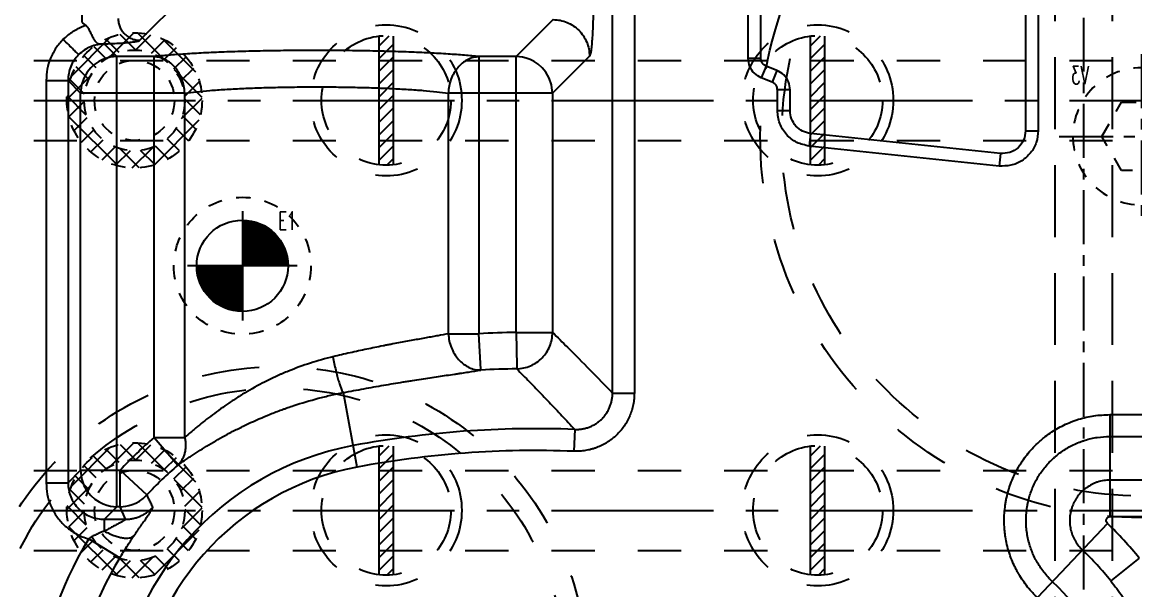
# Model space of a CAD drawing. Extents: x 14103 to 19353, y -3233 to 932.
# Drawn here: x 14459.3 to 14614, y 346.1 to 425 of the extents above; entities that cross this region are included whole.
import ezdxf
from ezdxf.enums import TextEntityAlignment as Align

# ---------------------------------------------------------------- set-up
doc = ezdxf.new("R2010")
doc.units = 0
doc.header["$LTSCALE"] = 20
doc.header["$MEASUREMENT"] = 0
for name, pattern in [('CENTER', [0.6, 0.375, -0.075, 0.075, -0.075]), ('HIDDEN', [0.2, 0.1, -0.1]), ('HIDDENX2', [0.75, 0.5, -0.25])]:
    doc.linetypes.add(name, pattern=pattern)
doc.layers.get('DEFPOINTS').update_dxf_attribs({"linetype": 'CONTINUOUS'})
for name, color, linetype in [('3a', 7, 'CONTINUOUS'), ('3a-ep', 7, 'CONTINUOUS'), ('AIR-POPPELS', 2, 'HIDDENX2'), ('DIM', 3, 'CONTINUOUS'), ('SCREW', 7, 'CONTINUOUS'), ('SUP', 4, 'HIDDEN'), ('WATER', 9, 'HIDDEN')]:
    doc.layers.add(name, color=color, linetype=linetype)
doc.styles.add('lxy2', font='txt.shx', dxfattribs={"width": 0.6})
doc.dimstyles.new('10', dxfattribs={"dimtxt": 10, "dimasz": 5, "dimexe": 2.5, "dimexo": 0, "dimgap": 1, "dimtad": 0, "dimdsep": 46, "dimtxsty": 'lxy2', "dimcen": -3, "dimclrd": 113, "dimclre": 113, "dimclrt": 3, "dimazin": 2, "dimtfac": 1, "dimtofl": 0, "dimtmove": 0, "dimatfit": 3, "dimfxl": 1, "dimtolj": 1, "dimtzin": 0, "dimarcsym": 0})

# ---------------------------------------------------------------- blocks, each defined once
blk = doc.blocks.new('*D125')
at = {"layer": 'DEFPOINTS', "color": 0}
for p in [(14184.04036771052, 684.0902294888238), (14436.6071722775, 684.0902294888238), (14749.9421722775, 164.0902294888247)]:
    blk.add_point(p, dxfattribs=at)
at = {"layer": 'DIM', "color": 113, "lineweight": -2}
blk.add_line((14436.6071722775, 684.0902294888238), (14184.04036771052, 684.0902294888238), dxfattribs=at)
at = {"layer": 'DIM', "color": 3, "insert": (14175.54036771052, 684.0902294888238), "char_height": 10, "attachment_point": 5, "style": 'lxy2'}
blk.add_mtext('\\A1;520', dxfattribs=at)
blk = doc.blocks.new('*D124')
at = {"layer": 'DEFPOINTS', "color": 0}
for p in [(14184.04036771052, 709.0902294888247), (14399.9421722775, 709.0902294888247), (14749.9421722775, 164.0902294888247)]:
    blk.add_point(p, dxfattribs=at)
at = {"layer": 'DIM', "color": 113, "lineweight": -2}
blk.add_line((14399.9421722775, 709.0902294888247), (14184.04036771052, 709.0902294888247), dxfattribs=at)
at = {"layer": 'DIM', "color": 3, "insert": (14175.04036771052, 709.0902294888247), "char_height": 10, "attachment_point": 5, "style": 'lxy2'}
blk.add_mtext('\\A1;545', dxfattribs=at)
blk = doc.blocks.new('*D123')
at = {"layer": 'DEFPOINTS', "color": 0}
for p in [(14184.04036771052, 864.0902294888238), (14199.9421722775, 864.0902294888238), (14749.9421722775, 164.0902294888247)]:
    blk.add_point(p, dxfattribs=at)
at = {"layer": 'DIM', "color": 113, "lineweight": -2}
blk.add_line((14199.9421722775, 864.0902294888238), (14184.04036771052, 864.0902294888238), dxfattribs=at)
at = {"layer": 'DIM', "color": 3, "insert": (14176.04036771052, 864.0902294888238), "char_height": 10, "attachment_point": 5, "style": 'lxy2'}
blk.add_mtext('\\A1;700', dxfattribs=at)
blk = doc.blocks.new('*D129')
at = {"layer": 'DEFPOINTS', "color": 0}
for p in [(14184.04036771052, 374.0902294888219), (14391.6071722775, 374.0902294888219), (14749.9421722775, 164.0902294888247)]:
    blk.add_point(p, dxfattribs=at)
at = {"layer": 'DIM', "color": 113, "lineweight": -2}
blk.add_line((14391.6071722775, 374.0902294888219), (14184.04036771052, 374.0902294888219), dxfattribs=at)
at = {"layer": 'DIM', "color": 3, "insert": (14176.54036771052, 374.0902294888219), "char_height": 10, "attachment_point": 5, "style": 'lxy2'}
blk.add_mtext('\\A1;210', dxfattribs=at)
blk = doc.blocks.new('*D128')
at = {"layer": 'DEFPOINTS', "color": 0}
for p in [(14184.04036771052, 464.0902294888247), (14228.3921722775, 464.0902294888247), (14749.9421722775, 164.0902294888247)]:
    blk.add_point(p, dxfattribs=at)
at = {"layer": 'DIM', "color": 113, "lineweight": -2}
blk.add_line((14228.3921722775, 464.0902294888247), (14184.04036771052, 464.0902294888247), dxfattribs=at)
at = {"layer": 'DIM', "color": 3, "insert": (14176.04036771052, 464.0902294888247), "char_height": 10, "attachment_point": 5, "style": 'lxy2'}
blk.add_mtext('\\A1;300', dxfattribs=at)
blk = doc.blocks.new('*D127')
at = {"layer": 'DEFPOINTS', "color": 0}
for p in [(14184.04036771052, 514.0902294888219), (14391.6071722775, 514.0902294888219), (14749.9421722775, 164.0902294888247)]:
    blk.add_point(p, dxfattribs=at)
at = {"layer": 'DIM', "color": 113, "lineweight": -2}
blk.add_line((14391.6071722775, 514.0902294888219), (14184.04036771052, 514.0902294888219), dxfattribs=at)
at = {"layer": 'DIM', "color": 3, "insert": (14175.54036771052, 514.0902294888219), "char_height": 10, "attachment_point": 5, "style": 'lxy2'}
blk.add_mtext('\\A1;350', dxfattribs=at)
blk = doc.blocks.new('*D126')
at = {"layer": 'DEFPOINTS', "color": 0}
for p in [(14184.04036771052, 639.0902294888219), (14391.6071722775, 639.0902294888219), (14749.9421722775, 164.0902294888247)]:
    blk.add_point(p, dxfattribs=at)
at = {"layer": 'DIM', "color": 113, "lineweight": -2}
blk.add_line((14391.6071722775, 639.0902294888219), (14184.04036771052, 639.0902294888219), dxfattribs=at)
at = {"layer": 'DIM', "color": 3, "insert": (14175.04036771052, 639.0902294888219), "char_height": 10, "attachment_point": 5, "style": 'lxy2'}
blk.add_mtext('\\A1;475', dxfattribs=at)
blk = doc.blocks.new('*D122')
at = {"layer": 'DEFPOINTS', "color": 0}
for p in [(14184.04036771052, 664.0902294888238), (14193.60856494163, 664.0902294888238), (14749.9421722775, 164.0902294888247)]:
    blk.add_point(p, dxfattribs=at)
at = {"layer": 'DIM', "color": 113, "lineweight": -2}
blk.add_line((14193.60856494163, 664.0902294888238), (14184.04036771052, 664.0902294888238), dxfattribs=at)
at = {"layer": 'DIM', "color": 3, "insert": (14176.04036771052, 664.0902294888238), "char_height": 10, "attachment_point": 5, "style": 'lxy2'}
blk.add_mtext('\\A1;500', dxfattribs=at)
blk = doc.blocks.new('*D110')
at = {"layer": 'DEFPOINTS', "color": 0}
for p in [(14184.04036771052, 664.0902294888247), (14445.863150144, 664.0902294888247), (14749.9421722775, 164.0902294888238)]:
    blk.add_point(p, dxfattribs=at)
at = {"layer": 'DIM', "color": 113, "lineweight": -2}
blk.add_line((14445.863150144, 664.0902294888247), (14184.04036771052, 664.0902294888247), dxfattribs=at)
at = {"layer": 'DIM', "color": 3, "insert": (14176.04036771052, 664.0902294888247), "char_height": 10, "attachment_point": 5, "style": 'lxy2'}
blk.add_mtext('\\A1;500', dxfattribs=at)
blk = doc.blocks.new('*D83')
at = {"layer": 'DEFPOINTS', "color": 0}
for p in [(14184.04036771052, 564.0902294888256), (14425.5121722775, 564.0902294888256), (14749.9421722775, 164.0902294888247)]:
    blk.add_point(p, dxfattribs=at)
at = {"layer": 'DIM', "color": 113, "lineweight": -2}
blk.add_line((14425.5121722775, 564.0902294888256), (14184.04036771052, 564.0902294888256), dxfattribs=at)
at = {"layer": 'DIM', "color": 3, "insert": (14176.04036771052, 564.0902294888256), "char_height": 10, "attachment_point": 5, "style": 'lxy2'}
blk.add_mtext('\\A1;400', dxfattribs=at)
blk = doc.blocks.new('AC_LXY_BLK518')
at = {"layer": 'SCREW', "color": 1, "linetype": 'CENTER'}
for p, q in [((0, 11.42999999999995), (0, -11.42999999999995)), ((11.43000000000029, 0), (-11.43000000000029, 0))]:
    blk.add_line(p, q, dxfattribs=at)
at = {"layer": 'SCREW', "color": 2, "linetype": 'HIDDEN'}
blk.add_lwpolyline([(-2.749630657015587, 4.762500000000045), (-5.499261314031173, 0), (-2.749630657015587, -4.762500000000045), (2.749630657015587, -4.762500000000045), (5.499261314031173, 0), (2.749630657015587, 4.762500000000045)], close=True, dxfattribs=at)
blk.add_circle((0, 0), 9.524999999999997, dxfattribs=at)
at = {"layer": 'SCREW', "style": 'lxy2', "width": 0.6}
blk.add_text('V3', height=2.5, dxfattribs=at).set_placement((8.502959043767987, 8.502959043768215), align=Align.MIDDLE_CENTER)

msp = doc.modelspace()

# ---------------------------------------------------------------- hatches: boundary and pattern name
at = {"layer": 'WATER', "linetype": 'ByBlock'}
h = msp.add_hatch(dxfattribs=at)
h.set_pattern_fill('ANSI37', color=256, scale=15, angle=90, style=0)
h.set_pattern_definition([(225.000000000003, (15216.23548601745, 15619.03240176637), (-1.325825214724847, 1.325825214724706), []), (135.000000000003, (15216.23548601745, 15619.03240176637), (1.325825214724706, 1.325825214724847), [])])
edge = h.paths.add_edge_path(flags=16)
edge.add_arc((14474.94136121716, 414.0902294888347), 7, 0, 360)
edge = h.paths.add_edge_path()
edge.add_arc((14474.94136121716, 414.0902294888347), 9.395987348811104, 0, 360)
at = {"layer": 'WATER', "linetype": 'Continuous'}
h = msp.add_hatch(dxfattribs=at)
h.set_pattern_fill('ANSI31', color=4, scale=10, style=0)
h.set_pattern_definition([(45, (13074.43216453924, 2094.901194069828), (-0.8838834764831843, 0.8838834764831844), [])])
h.paths.add_polyline_path([(14510.9421722775, 423.0345013988272, 0.02784244474454961), (14509.9421722775, 423.0902294888283), (14509.9421722775, 419.6502294888287), (14510.9421722775, 419.6502294888287)])
h.paths.add_polyline_path([(14509.9421722775, 423.0902294888283, 0.02784244474464478), (14508.9421722775, 423.0345013988272), (14508.9421722775, 419.6502294888287), (14509.9421722775, 419.6502294888287)])
h.paths.add_polyline_path([(14509.9421722775, 419.6502294888287), (14508.9421722775, 419.6502294888287), (14508.9421722775, 414.0902294888328), (14509.9421722775, 414.0902294888328)])
h.paths.add_polyline_path([(14510.9421722775, 419.6502294888287), (14509.9421722775, 419.6502294888287), (14509.9421722775, 414.0902294888328), (14510.9421722775, 414.0902294888328)])
h.paths.add_polyline_path([(14510.9421722775, 414.0902294888328), (14509.9421722775, 414.0902294888328), (14509.9421722775, 408.5302294888279), (14510.9421722775, 408.5302294888279)])
h.paths.add_polyline_path([(14509.9421722775, 414.0902294888328), (14508.9421722775, 414.0902294888328), (14508.9421722775, 408.5302294888288), (14509.9421722775, 408.5302294888279)])
h.paths.add_polyline_path([(14509.9421722775, 408.5302294888279), (14508.9421722775, 408.5302294888279), (14508.9421722775, 405.1459575788294, 0.02784244474460053), (14509.9421722775, 405.0902294888283)])
h.paths.add_polyline_path([(14510.9421722775, 408.5302294888279), (14509.9421722775, 408.5302294888279), (14509.9421722775, 405.0902294888283, 0.0278424447444987), (14510.9421722775, 405.1459575788285)])
h = msp.add_hatch(dxfattribs=at)
h.set_pattern_fill('ANSI31', color=4, scale=10, style=0)
h.set_pattern_definition([(45, (13134.43216453924, 2094.901194069828), (-0.8838834764831843, 0.8838834764831844), [])])
h.paths.add_polyline_path([(14570.9421722775, 423.0345013988272, 0.02784244474454961), (14569.9421722775, 423.0902294888283), (14569.9421722775, 419.6502294888287), (14570.9421722775, 419.6502294888287)])
h.paths.add_polyline_path([(14569.9421722775, 423.0902294888283, 0.02784244474464478), (14568.9421722775, 423.0345013988272), (14568.9421722775, 419.6502294888287), (14569.9421722775, 419.6502294888287)])
h.paths.add_polyline_path([(14569.9421722775, 419.6502294888287), (14568.9421722775, 419.6502294888287), (14568.9421722775, 414.0902294888328), (14569.9421722775, 414.0902294888328)])
h.paths.add_polyline_path([(14570.9421722775, 419.6502294888287), (14569.9421722775, 419.6502294888287), (14569.9421722775, 414.0902294888328), (14570.9421722775, 414.0902294888328)])
h.paths.add_polyline_path([(14570.9421722775, 414.0902294888328), (14569.9421722775, 414.0902294888328), (14569.9421722775, 408.5302294888279), (14570.9421722775, 408.5302294888279)])
h.paths.add_polyline_path([(14569.9421722775, 414.0902294888328), (14568.9421722775, 414.0902294888328), (14568.9421722775, 408.5302294888288), (14569.9421722775, 408.5302294888279)])
h.paths.add_polyline_path([(14569.9421722775, 408.5302294888279), (14568.9421722775, 408.5302294888279), (14568.9421722775, 405.1459575788294, 0.02784244474460053), (14569.9421722775, 405.0902294888283)])
h.paths.add_polyline_path([(14570.9421722775, 408.5302294888279), (14569.9421722775, 408.5302294888279), (14569.9421722775, 405.0902294888283, 0.0278424447444987), (14570.9421722775, 405.1459575788285)])
at = {"layer": 'WATER', "linetype": 'ByBlock'}
h = msp.add_hatch(dxfattribs=at)
h.set_pattern_fill('ANSI37', color=256, scale=15, angle=90, style=0)
h.set_pattern_definition([(225.000000000003, (15216.23548601745, 15562.03240176636), (-1.325825214724847, 1.325825214724706), []), (135.000000000003, (15216.23548601745, 15562.03240176636), (1.325825214724706, 1.325825214724847), [])])
edge = h.paths.add_edge_path(flags=16)
edge.add_arc((14474.94136121716, 357.0902294888147), 7, 0, 360)
edge = h.paths.add_edge_path()
edge.add_arc((14474.94136121716, 357.0902294888147), 9.395987348811104, 0, 360)
at = {"layer": 'WATER', "linetype": 'Continuous'}
h = msp.add_hatch(dxfattribs=at)
h.set_pattern_fill('ANSI31', color=4, scale=10, style=0)
h.set_pattern_definition([(45, (13074.43216453924, 2037.901194069836), (-0.8838834764831843, 0.8838834764831844), [])])
h.paths.add_polyline_path([(14510.9421722775, 366.0345013988344, 0.02784244474454961), (14509.9421722775, 366.0902294888356), (14509.9421722775, 362.650229488836), (14510.9421722775, 362.650229488836)])
h.paths.add_polyline_path([(14509.9421722775, 366.0902294888356, 0.02784244474464478), (14508.9421722775, 366.0345013988344), (14508.9421722775, 362.650229488836), (14509.9421722775, 362.650229488836)])
h.paths.add_polyline_path([(14509.9421722775, 362.650229488836), (14508.9421722775, 362.650229488836), (14508.9421722775, 357.0902294888401), (14509.9421722775, 357.0902294888401)])
h.paths.add_polyline_path([(14510.9421722775, 362.650229488836), (14509.9421722775, 362.650229488836), (14509.9421722775, 357.0902294888401), (14510.9421722775, 357.0902294888401)])
h.paths.add_polyline_path([(14510.9421722775, 357.0902294888401), (14509.9421722775, 357.0902294888401), (14509.9421722775, 351.5302294888352), (14510.9421722775, 351.5302294888352)])
h.paths.add_polyline_path([(14509.9421722775, 357.0902294888401), (14508.9421722775, 357.0902294888401), (14508.9421722775, 351.5302294888361), (14509.9421722775, 351.5302294888352)])
h.paths.add_polyline_path([(14509.9421722775, 351.5302294888352), (14508.9421722775, 351.5302294888352), (14508.9421722775, 348.1459575788367, 0.02784244474460053), (14509.9421722775, 348.0902294888356)])
h.paths.add_polyline_path([(14510.9421722775, 351.5302294888352), (14509.9421722775, 351.5302294888352), (14509.9421722775, 348.0902294888356, 0.0278424447444987), (14510.9421722775, 348.1459575788358)])
h = msp.add_hatch(dxfattribs=at)
h.set_pattern_fill('ANSI31', color=4, scale=10, style=0)
h.set_pattern_definition([(45, (13134.43216453924, 2037.901194069836), (-0.8838834764831843, 0.8838834764831844), [])])
h.paths.add_polyline_path([(14570.9421722775, 366.0345013988344, 0.02784244474454961), (14569.9421722775, 366.0902294888356), (14569.9421722775, 362.650229488836), (14570.9421722775, 362.650229488836)])
h.paths.add_polyline_path([(14569.9421722775, 366.0902294888356, 0.02784244474464478), (14568.9421722775, 366.0345013988344), (14568.9421722775, 362.650229488836), (14569.9421722775, 362.650229488836)])
h.paths.add_polyline_path([(14569.9421722775, 362.650229488836), (14568.9421722775, 362.650229488836), (14568.9421722775, 357.0902294888401), (14569.9421722775, 357.0902294888401)])
h.paths.add_polyline_path([(14570.9421722775, 362.650229488836), (14569.9421722775, 362.650229488836), (14569.9421722775, 357.0902294888401), (14570.9421722775, 357.0902294888401)])
h.paths.add_polyline_path([(14570.9421722775, 357.0902294888401), (14569.9421722775, 357.0902294888401), (14569.9421722775, 351.5302294888352), (14570.9421722775, 351.5302294888352)])
h.paths.add_polyline_path([(14569.9421722775, 357.0902294888401), (14568.9421722775, 357.0902294888401), (14568.9421722775, 351.5302294888361), (14569.9421722775, 351.5302294888352)])
h.paths.add_polyline_path([(14569.9421722775, 351.5302294888352), (14568.9421722775, 351.5302294888352), (14568.9421722775, 348.1459575788367, 0.02784244474460053), (14569.9421722775, 348.0902294888356)])
h.paths.add_polyline_path([(14570.9421722775, 351.5302294888352), (14569.9421722775, 351.5302294888352), (14569.9421722775, 348.0902294888356, 0.0278424447444987), (14570.9421722775, 348.1459575788358)])

# ---------------------------------------------------------------- linework, layer by layer
at = {"layer": '3a', "color": 4, "linetype": 'Continuous'}
for p, q in [((14467.60300830634, 587.7649535225237), (14467.60300808978, 424.953087909872)), ((14544.44455346539, 516.4529036826707), (14544.44455340351, 373.4038119367988)), ((14541.40697093289, 373.4038118903936), (14541.40697093289, 513.4153211192406)), ((14598.84315649476, 478.0011426943483), (14598.84315649476, 409.8793162988522)), ((14600.6011879903, 478.0011426943483), (14600.6011879903, 409.8793163143209)), ((14560.27315649801, 419.9358509648391), (14560.27315649801, 462.2081994407754)), ((14562.03118807089, 419.935851026713), (14562.03118807089, 462.2081995026492)), ((14475.70322843424, 422.4437030765057), (14481.7766807385, 428.5171553962264)), ((14533.14951774532, 425.3223397731199), (14527.9996582368, 420.172480218198)), ((14472.50468636352, 420.172480218198), (14470.76166109606, 421.9155054856583)), ((14472.50468633258, 357.5972332360743), (14472.50468633258, 420.1724802336666)), ((14477.66579027581, 420.172480218198), (14472.50468636352, 420.172480218198)), ((14477.66579027581, 367.2202305326628), (14477.66579027581, 420.1724802336666)), ((14522.83855429358, 420.1724802336666), (14522.83855429358, 381.650482148938)), ((14527.9996582368, 420.172480218198), (14522.83855426264, 420.172480218198)), ((14527.99965822134, 381.8323259058998), (14527.99965822134, 420.1724802336666)), ((14538.21215530979, 420.2597022550572), (14533.06229577033, 415.1098426846675)), ((14562.03118805542, 419.9358510421816), (14560.27315648254, 419.9358510421816)), ((14562.75227554596, 418.8667948732627), (14562.09370533044, 417.2367764066867)), ((14564.27063922917, 418.2533361535734), (14562.75227556143, 418.8667948732627)), ((14564.2706392137, 418.2533361381047), (14563.61206899818, 416.62331765606)), ((14462.66144098363, 416.8528679521278), (14465.69902351612, 416.8528679521278)), ((14462.66144090629, 416.8528677974418), (14462.66144090629, 360.9168454866776)), ((14465.69902353159, 416.8528679366591), (14465.69902353159, 360.9168455640202)), ((14467.44204878358, 415.1098427156048), (14465.69902353159, 416.8528679366591)), ((14563.61206902911, 416.6233175323114), (14562.09370539231, 417.2367764221553)), ((14467.44204878358, 362.6598707850753), (14467.44204878358, 415.1098427156048)), ((14481.92737178692, 415.1098426691988), (14467.44204876812, 415.1098426691988)), ((14481.92737178692, 367.2202305481314), (14481.92737178692, 415.1098427001361)), ((14518.57697278247, 415.1098427001361), (14518.57697278247, 381.6504821334693)), ((14533.0622957858, 415.1098426691988), (14518.576972767, 415.1098426691988)), ((14533.06229577033, 415.1098426846675), (14533.06229577033, 381.8323259058998)), ((14566.09118806159, 415.5542614716724), (14564.33315647325, 415.5542614716724)), ((14564.33315645778, 412.6530171686609), (14564.33315645778, 415.5542613788602)), ((14566.09118806159, 412.6530170603801), (14566.09118806159, 415.5542614716724)), ((14566.09118806159, 412.6530170913175), (14564.33315647325, 412.6530170913175)), ((14568.93966889266, 409.4894586207338), (14568.75590455433, 407.7410577208702)), ((14595.32966890184, 406.7157578282677), (14568.93966890813, 409.4894585897964)), ((14598.84315649476, 409.8793162988522), (14600.6011880367, 409.8793162988522)), ((14595.14590453256, 404.9673568974667), (14568.75590460073, 407.7410577518067)), ((14595.32966888637, 406.715757859205), (14595.14590454803, 404.9673569438728)), ((14518.576972767, 381.6504821334693), (14522.83855429358, 381.6504821334693)), ((14527.99965822134, 381.8323259058998), (14533.0622957858, 381.8323259058998)), ((14505.9241036483, 363.1121770576256), (14503.98937725853, 373.4659791573968)), ((14541.40697094836, 373.4038118749249), (14544.44455346539, 373.4038118749249)), ((14610.54980180733, 370.4051377440401), (14619.70859645704, 370.4051378368513)), ((14610.54980176093, 370.4051378368513), (14610.57081597778, 356.2314654356378)), ((14536.14697568847, 368.3450225114211), (14536.02856108049, 365.3097490232558)), ((14477.66579027581, 367.2202305481314), (14481.92737178692, 367.2202305481314)), ((14477.66579027581, 367.2202305017263), (14480.95283779767, 363.3698256634098)), ((14610.54980895382, 367.3675552888899), (14616.67101394001, 367.3675552888899)), ((14465.69902353159, 360.9168455640202), (14467.44204878358, 362.6598707850753)), ((14467.44204876812, 362.659870800544), (14472.93699028222, 362.659870800544)), ((14472.93699029769, 362.659870800544), (14476.66569505927, 359.2353913263769)), ((14472.93699029769, 357.5972332360743), (14472.93699029769, 362.659870800544)), ((14462.66144098363, 360.9168455485515), (14465.69902351612, 360.9168455485515)), ((14622.74446625974, 361.2941030001057), (14610.5708252744, 361.2941030001057)), ((14472.50468634805, 357.597233251543), (14470.76166108059, 355.8542079995514)), ((14472.93699028222, 357.597233251543), (14472.50468634805, 357.597233251543)), ((14473.71025444336, 355.8542079995514), (14472.93699028222, 357.597233251543)), ((14470.76166108059, 355.8542079995514), (14473.71025444336, 355.8542079995514)), ((14470.76166108059, 354.2024625849135), (14470.76166108059, 355.8542079840836)), ((14610.57081607059, 356.231465528449), (14622.74446604318, 356.231465528449)), ((14610.21693662359, 355.2700006035539), (14600.48246229331, 344.9679087960949)), ((14468.57128478284, 353.1172872376155), (14472.88863299459, 350.4732744759949)), ((14614.64486170478, 350.4360210908371), (14610.67674080499, 347.292087973382))]:
    msp.add_line(p, q, dxfattribs=at)
for points in [[(14472.50468633258, 420.1724802181989), (14472.02737888888, 420.1476258440562), (14471.57632778493, 420.0821198189606), (14471.08317713814, 419.9619049907851), (14470.55493538444, 419.7724938090796), (14470.00255913431, 419.4987734361766), (14469.43836861718, 419.123357010988), (14468.88040965649, 418.627065526839), (14468.35557512491, 417.9906157650958), (14467.90241227863, 417.1969241265742), (14467.57425935637, 416.2355330951814), (14467.44204878358, 415.1098426691988)], [(14533.0622957858, 415.1098426691988), (14532.92974594021, 416.2369848542294), (14532.60053498119, 417.1999784480504), (14532.14561159167, 417.9951410266822), (14531.61842145527, 418.6327353720153), (14531.05766611201, 419.1297098412588), (14530.49041159006, 419.505274563915), (14529.93488952168, 419.7785974711423), (14529.40352153298, 419.9671195641249), (14528.90829736676, 420.08584609642), (14528.46068391168, 420.1491987841164), (14527.99965822134, 420.1724802336676)], [(14523.10294323353, 376.5947529695095), (14523.10020680725, 376.6364582950901), (14523.09733629915, 376.7079157402877), (14522.83855429358, 381.6504820715945)], [(14527.9996582368, 381.832325844025), (14528.0856259713, 377.1279849709117), (14528.08814743044, 376.9467015175796), (14528.09174522571, 376.7705259351842)], [(14467.44204876812, 362.6598708160118), (14467.57459859824, 361.5327286309821), (14467.90380955727, 360.5697350371611), (14468.35873294678, 359.7745724585275), (14468.88592306771, 359.1369781131962), (14469.44667842644, 358.6400036284831), (14470.01393294839, 358.2644389058269), (14470.5694550013, 357.9911159985995), (14471.10082300547, 357.802593905617), (14471.59604717168, 357.6838673733218), (14472.04366062677, 357.6205146856264), (14472.50468631712, 357.5972332360743)], [(14472.93699029769, 357.5972333598238), (14473.34563653956, 357.6145622600652), (14473.74207278123, 357.6631017214067), (14474.17230065912, 357.7522926790161), (14474.63623574563, 357.8933630316733), (14475.12630175249, 358.0977062695183), (14475.63576611077, 358.3789717459758), (14476.15421323976, 358.7526088181057), (14476.66569505927, 359.2353913109082)]]:
    msp.add_lwpolyline(points, dxfattribs=at)
for centre, radius, start, end in [((14530.758017906, 230.2120113422834), 151.6454045709414, 91.04224118643057, 92.99355165645316), ((14530.75801683867, 230.2120277854056), 146.5827492639888, 91.0422408928975, 92.99355156743157), ((14530.75801683867, 230.2120277854056), 138.2380740859608, 87.7658625755147, 100.5843069420456), ((14512.86003121142, 325.9941537203385), 54.20545972307758, 130.4870152726015, 137.4353248368976), ((14512.86003087111, 325.9941539833053), 40.79807409253799, 100.5843069420456, 252.415693081445), ((14530.75801685414, 230.2120269191637), 135.2004925743948, 87.76586257196834, 100.5843068714348), ((14512.86003085564, 325.9941539833053), 37.76049202410239, 100.5843069087573, 252.4156930637365), ((14512.86003087111, 325.9941539833053), 49.14274927056599, 130.4870151791262, 137.4353247809295), ((14578.71197638669, 321.9664786641479), 45.84427979634719, 38.38970453579653, 46.58966171208436), ((14512.86003087111, 325.9941539833053), 51.93414499675499, 148.5160339238066, 252.4156928465026), ((14578.71197419015, 321.9664765913558), 40.7815263875334, 38.38970475217071, 46.58966134133981), ((14512.86003087111, 325.9941539833053), 46.8715264122588, 148.5160338665126, 252.415693081445), ((14578.71197419015, 321.9664765913558), 34.70807408328119, 290.5930801984189, 46.57487421732837)]:
    msp.add_arc(centre, radius, start, end, dxfattribs=at)
for points in [[(14538.74035107534, 428.3599223210822), (14538.73038632697, 426.8453520335916), (14538.70084188878, 425.383941987634), (14538.6527547293, 424.0269865248674), (14538.58781264295, 422.82211371219), (14538.50829508263, 421.8116136191984), (14538.41699304784, 421.0309540286798), (14538.31711115296, 420.507535461802), (14538.21214165102, 420.2597159138313)], [(14472.66564585534, 425.4812856089993), (14472.72652707841, 424.8904878933145), (14472.90109587545, 424.3222541780451), (14473.18268503236, 423.7982867543024), (14473.560540005, 423.3385972106917), (14474.02022953314, 422.9607422380559), (14474.54419695688, 422.6791530811442), (14475.11243067215, 422.5045842841055), (14475.7032284033, 422.4437030765057)], [(14465.03154615588, 422.5829825519977), (14466.26638959762, 423.594822349497), (14467.67650907626, 424.3445500612152), (14468.16122715498, 424.5258057484107)], [(14467.60300808978, 424.953087909872), (14467.97724478672, 424.6653015058673), (14468.16293482655, 424.5281906043474)], [(14468.16122262268, 424.525817117832), (14468.46912832315, 424.1742843966667), (14468.71779055404, 423.7274719211546), (14468.95307971618, 423.2372481809798), (14469.19252423927, 422.7608332290865), (14469.42590768535, 422.3854440595715), (14469.65274296368, 422.1381397551977), (14469.89719256887, 421.9985312780527), (14470.2008161432, 421.9453353504596)], [(14533.14951776079, 425.3223397731199), (14534.1341806512, 425.220871124724), (14535.08123682269, 424.9299231245022), (14535.9545158932, 424.4606078423576), (14536.72066510161, 423.830849580414), (14537.35042336356, 423.0647003410613), (14537.8197386457, 422.1914213014916), (14538.11068664592, 421.2443650990626), (14538.21215529432, 420.2597022086511)], [(14465.03158227506, 422.5829464328162), (14464.02504116915, 421.3560466431109), (14463.2773008941, 419.9556463952249), (14462.81691971844, 418.4352306630117), (14462.66148070699, 416.8528677974409)], [(14467.17424327848, 420.4402857233026), (14466.95461325856, 420.6599157432238), (14466.47719960745, 421.1373293943379), (14465.80603484234, 421.8084941903853), (14465.03155488017, 422.5829741216103)], [(14470.20081645258, 421.9453478645564), (14470.52790733169, 421.9536201315277), (14471.89724489829, 422.0014033020771), (14473.11404946199, 422.066304009918), (14474.13509969705, 422.1460169695929), (14474.92412742892, 422.2377107930879), (14475.45310609126, 422.3381284119887), (14475.70323732869, 422.4436941975291)], [(14470.76166106512, 421.9155053309732), (14469.78770083718, 421.824360828401), (14468.82894670709, 421.5396594974491), (14467.94642414262, 421.0722796155987), (14467.17424327848, 420.4402857233026)], [(14470.20081643711, 421.9453481275232), (14470.57286853461, 421.9256372330356), (14470.76165299052, 421.9153583792722)], [(14522.83855426264, 420.1724802336676), (14520.8483374569, 420.360840184785), (14518.53879558158, 420.5304448141806), (14515.94573609445, 420.6786645526654), (14513.10936204161, 420.8032014004921), (14510.07364881208, 420.9021245515405), (14506.8856624676, 420.9739002167771), (14503.59482982573, 421.0174156315243), (14500.2521722847, 421.0319961327923), (14496.90951472819, 421.0174156315243), (14493.61868208632, 420.9739002167771), (14490.4306957109, 420.9021245515405), (14487.39498252778, 420.8032014004921), (14484.55860845947, 420.6786645526654), (14481.96554897234, 420.5304448141806), (14479.65600709702, 420.360840184785), (14477.66579027581, 420.1724802336676)], [(14467.1742431702, 420.4402858470512), (14466.54555196322, 419.6730695217966), (14466.07939713261, 418.796629984281), (14465.79358226356, 417.844440635221), (14465.69902340784, 416.8528679366591)], [(14481.92737138474, 415.1098426227927), (14481.81861258625, 416.0746796251442), (14481.55784572727, 417.0042001740239), (14481.15461584663, 417.8643805423317), (14480.62368260294, 418.623735044448), (14479.9844799718, 419.2544686170904), (14479.26040507695, 419.7334942510106), (14478.47796160107, 420.0432778085824), (14477.66579026034, 420.1724801563241)], [(14522.83855427811, 420.1724801408554), (14522.02638293738, 420.0432778085824), (14521.24393949244, 419.7334942510106), (14520.51986459759, 419.2544686170904), (14519.88066196645, 418.623735044448), (14519.34972869182, 417.8643805423317), (14518.94649882665, 417.0042001740239), (14518.68573198314, 416.0746796251442), (14518.57697318465, 415.109842607324)], [(14562.09370539231, 417.2367764221553), (14561.13779507152, 417.8654875217535), (14560.4979996991, 418.8140207434535), (14560.27315649801, 419.9358509648382)], [(14562.75227556143, 418.8667948732627), (14562.37356118431, 419.1159103031987), (14562.12020741985, 419.4916025644625), (14562.03118807089, 419.935851026713)], [(14566.09118806159, 415.5542614716724), (14565.86621746112, 416.6763967957231), (14565.22638149908, 417.6247910320526), (14564.27063922917, 418.2533361535734)], [(14564.33315645778, 415.5542613788602), (14564.24411030173, 415.9985742214249), (14563.99068883121, 416.3742956564674), (14563.61206902911, 416.6233175323114)], [(14481.92737177145, 415.10984276201), (14483.54207603013, 415.2982027131275), (14485.41585526966, 415.4678073579926), (14487.51965823723, 415.6160270964774), (14489.82086739428, 415.7405639443041), (14492.28380450775, 415.8394870798838), (14494.87028400821, 415.9112627605891), (14497.54020484953, 415.9547781753363), (14500.2521722847, 415.9693586611356), (14502.96413970439, 415.9547781753363), (14505.63406054571, 415.9112627605891), (14508.22054004617, 415.8394870798838), (14510.68347715964, 415.7405639443041), (14512.98468631669, 415.6160270964774), (14515.08848928426, 415.4678073579926), (14516.96226853927, 415.2982027131275), (14518.57697278246, 415.10984276201)], [(14568.75590460073, 407.7410577518067), (14567.02991895522, 408.2523151992673), (14565.60177516996, 409.3481627668261), (14564.66120651384, 410.8830251041054), (14564.33315645778, 412.6530171686609)], [(14568.93966890813, 409.4894585897964), (14567.82758887017, 409.8189670873435), (14566.90781374038, 410.5249970404575), (14566.30238880826, 411.5132597834609), (14566.09118806159, 412.653017060381)], [(14600.6011879903, 409.8793163143209), (14600.32646962973, 408.2550604117087), (14599.532854205, 406.8114671456369), (14598.30863943941, 405.7091737969895), (14596.79000685007, 405.0707961526914), (14595.14590453256, 404.9673568974667)], [(14598.84315649476, 409.8793162988522), (14598.56774145939, 408.5845853369101), (14597.78971982203, 407.5145325879666), (14596.64467513014, 406.8538661296479), (14595.32966890184, 406.7157578282677)], [(14518.5769708953, 381.6504916775948), (14517.14204473221, 381.3776222014403), (14516.3414856695, 381.2312779224249), (14515.92018076071, 381.1550441138561), (14515.48504325745, 381.0765902672847), (14513.64257368634, 380.7438638523481), (14511.64574925155, 380.3748994575626), (14510.58998382749, 380.1738882953741), (14510.04764575518, 380.0687041975389), (14509.49591445285, 379.9602490631414), (14507.24093959542, 379.5003925205247), (14504.91851389223, 378.9961912915151), (14502.52978189591, 378.4424886862735)], [(14518.57697367965, 381.6504821180006), (14518.70634432576, 380.6605050055277), (14518.9956982094, 379.7088557735751), (14519.43383267657, 378.8323788329835), (14520.00378481408, 378.0650079300094), (14520.68348829279, 377.4364527693679), (14521.44662766743, 376.971048475235), (14522.26365709214, 376.6868137855399), (14523.10294323353, 376.5947531241945)], [(14528.09174522571, 376.7705259351842), (14529.0632884385, 376.8873307259582), (14529.9951399043, 377.1886692322969), (14530.85252542143, 377.6632963388693), (14531.6034497067, 378.2935001893056), (14532.21989038576, 379.0557633914968), (14532.67884348479, 379.9216403192513), (14532.96318221629, 380.8588187996538), (14533.06229577033, 381.832325844025)], [(14533.06229570846, 381.832325844025), (14535.1486812954, 379.7695536163901), (14541.40697087102, 373.4038118439876)], [(14502.52979034177, 378.4424534178652), (14500.95203003438, 378.0319437201661), (14499.39437986604, 377.5615681737718), (14496.3379687216, 376.4436134399621), (14495.58597059065, 376.127587637141), (14495.21200024753, 375.9642337297882), (14494.84108198294, 375.7981062869867), (14493.3902570845, 375.1083984602828), (14490.63786215387, 373.6191996931702), (14489.33252585789, 372.8266911241135), (14488.69781597334, 372.420586342294), (14488.07959473467, 372.0117473307382), (14485.77080826843, 370.3667584768309), (14484.71094103572, 369.548521650544), (14483.71265055621, 368.7420219029427), (14483.47270477314, 368.5431581072753), (14483.23693280506, 368.345927857642), (14482.78042433263, 367.9590814828225), (14481.92738094433, 367.220220091358)], [(14502.52978432448, 378.442479497925), (14502.72026266943, 377.5011138376576), (14502.92295771248, 376.5936526725227), (14503.1305691252, 375.7527793135559), (14503.33561949462, 375.0087789438003), (14503.53072369346, 374.3884476334115), (14503.7088547544, 373.9141274238627), (14503.86359712198, 373.6029015430895), (14503.98937753696, 373.4659792038028)], [(14503.98937725853, 373.4659791573968), (14506.83459797387, 374.0021927623875), (14509.60077029153, 374.4913153548032), (14512.28656957341, 374.9383386518648), (14512.94371041295, 375.0439240670585), (14513.58966378863, 375.1463906257777), (14514.84713898325, 375.3424048114211), (14517.22548805306, 375.7029748610448), (14519.42003194742, 376.0291777342409), (14519.93832731398, 376.1062615578485), (14520.44015012199, 376.1812308393037), (14521.39371910002, 376.3253401685852), (14523.10294327994, 376.5947529849773)], [(14528.09174522571, 376.7705259351842), (14528.9870530676, 375.8581697779846), (14529.8753998848, 374.9472165609313), (14530.75801683867, 374.0364184320606)], [(14480.95283496691, 363.3698297935262), (14481.91231667807, 364.0320568324933), (14482.42528513831, 364.3789810710023), (14482.69010280598, 364.5559026885076), (14482.95953471063, 364.7343173662211), (14484.07978547967, 365.4581306561086), (14485.26805217791, 366.1928114109242), (14487.85353025668, 367.6706374312889), (14488.54526940447, 368.0380886102785), (14489.25524567587, 368.403146889661), (14490.71476762451, 369.1157542925866), (14493.79006715158, 370.4557035919806), (14495.41014085521, 371.0768334069708), (14495.82424247011, 371.2265126078655), (14496.2417191015, 371.3737238245676), (14497.08111024375, 371.6586171827203), (14500.49170261211, 372.6678713882611), (14502.22940657289, 373.0935629445221), (14503.98937637682, 373.4659837670397)], [(14530.75801683867, 374.0364184320606), (14532.58005653477, 372.1376980859477), (14534.37630815656, 370.2406172258125), (14536.14697565753, 368.3450225887646)], [(14544.44448838899, 373.4038119367988), (14544.40336904491, 372.5867291144777), (14544.28082648634, 371.7802826097977), (14544.18891927351, 371.3810613085716), (14544.07686634384, 370.9866346546023), (14543.79628278515, 370.2233719642909), (14543.44157598461, 369.4939421185554), (14543.23631951155, 369.1419632984362), (14543.01215994524, 368.7986901909271), (14542.51561715822, 368.1513645338664), (14541.95993734106, 367.5608716424131), (14541.34530026983, 367.0270387632436), (14541.01600268664, 366.7821894339695), (14540.67635951815, 366.55541765424), (14539.96931194772, 366.1569232070597), (14539.22558563515, 365.8311609724033), (14538.83983352456, 365.6958209007416), (14538.64358319527, 365.6352166274883), (14538.44638751796, 365.5797459339847), (14537.65094823701, 365.409035253283), (14536.84502088948, 365.3189506282451), (14536.02856366375, 365.309814068718)], [(14536.14697584315, 368.3450256979522), (14536.65873057517, 368.34921307891), (14537.16373202579, 368.4041720247196), (14537.66200707945, 368.509700654683), (14537.90840777009, 368.5817332224287), (14538.14994937129, 368.6658588786886), (14538.61551684368, 368.8686973001886), (14539.05795597472, 369.1172056803862), (14539.27042290364, 369.258743045546), (14539.47637091592, 369.4116340073278), (14539.86062979614, 369.7451695692616), (14540.20782612733, 370.114340407983), (14540.51784700416, 370.5192551439986), (14540.6577066759, 370.7340530517149), (14540.78570109614, 370.9543448338127), (14541.00666155488, 371.4110039239977), (14541.1810963165, 371.8890150343186), (14541.25058895559, 372.136096111326), (14541.30744478488, 372.3862212850654), (14541.38273510166, 372.8916054443234), (14541.40696779277, 373.4038118594563)], [(14600.48250489383, 344.9679538870641), (14600.48249306036, 344.9679650863309), (14600.48205877941, 344.9683761643755), (14600.47889863724, 344.9713683330165), (14600.47258141569, 344.9773549905885), (14600.45995947121, 344.9893376642358), (14600.43476548395, 345.0133404764792), (14600.23559853466, 345.2071542228359), (14599.84987422115, 345.6042520410592), (14599.12811319683, 346.4357651026676), (14597.88107557928, 348.2463589319432), (14597.61058506552, 348.7300020203065), (14597.35753402156, 349.2252501164476), (14596.91085573616, 350.2358560146622), (14596.25248605557, 352.3315181364869), (14596.04090957661, 353.4166107886504), (14595.96533397244, 353.9676217337428), (14595.91075167157, 354.5187064331203), (14595.89878972585, 356.7166908535), (14596.01582283316, 357.8118952366713), (14596.10549831373, 358.3585380347477), (14596.21613648524, 358.9036073823008), (14596.85438442532, 361.0118474249684), (14597.80009717985, 363.0012529799824), (14598.08491925869, 363.4789868929911), (14598.38635008163, 363.9437409799912), (14599.03677205742, 364.832617937057), (14600.52559883564, 366.4497766139602), (14600.93727313329, 366.8203487995606), (14601.36443682075, 367.1765700688538), (14602.25205449456, 367.8353276245898), (14604.15197085735, 368.9380017482954), (14605.16427370739, 369.3819111078965), (14605.68545611799, 369.5760842981117), (14606.21125053807, 369.7496342403429), (14608.35125875393, 370.239627776813), (14610.54980180733, 370.4050757768282)], [(14481.92738609537, 367.2202335026341), (14482.01503180172, 366.6594612986028), (14482.04143263368, 366.1065779877599), (14482.00621508644, 365.5693775015588), (14481.90987514518, 365.0554247588288), (14481.75376945254, 364.5719573937613), (14481.54009632861, 364.1257835858059), (14481.27186475639, 363.7231865410658), (14480.95283960749, 363.3698237762401)], [(14602.57048899042, 347.17404854083), (14602.57015343008, 347.1743661730625), (14602.56764326302, 347.1767429234524), (14602.5626253884, 347.1814982804644), (14602.55259950812, 347.191016419416), (14602.53258731624, 347.2100825207817), (14602.37438244177, 347.3640360052286), (14602.06797939204, 347.6794753624863), (14601.49461217437, 348.3400330920158), (14600.50389188847, 349.7784826154666), (14600.28899094441, 350.1627309615733), (14600.08794480772, 350.5562001865464), (14599.73306630572, 351.359109594745), (14599.21002594611, 353.0239924140205), (14599.04195405388, 353.8859580598591), (14598.98192187133, 354.3236379048685), (14598.938567098, 354.7613557716968), (14598.92905810099, 356.5069446966409), (14599.02198307036, 357.3765719555286), (14599.09317982324, 357.8105802819227), (14599.18101382885, 358.2433094169701), (14599.68761655801, 359.9167411745966), (14600.43806111559, 361.4954034869879), (14600.66403782475, 361.8744376155328), (14600.90317675018, 362.2431500886978), (14601.41914053466, 362.948277681031), (14602.60000806012, 364.2309402268766), (14602.92649552461, 364.5248309426242), (14603.26525603932, 364.8073308597677), (14603.96914977877, 365.3297349649192), (14605.47574646702, 366.2041320748976), (14606.27848264237, 366.5561412289426), (14606.69177760071, 366.7101183030036), (14607.10873793664, 366.8477438293776), (14608.80591029827, 367.2363330049538), (14610.54980143609, 367.3675551960778)], [(14462.66142427754, 360.9168454866776), (14462.81686482038, 359.3344719013676), (14463.27724950741, 357.8140458051921), (14464.02499507272, 356.4136360595858), (14465.03154329419, 355.1867277621495), (14466.25845159163, 354.1801795406809), (14467.65886133723, 353.4324339753675), (14468.57128781469, 353.1172991329695)], [(14465.69902288191, 360.9168455485515), (14465.79358167575, 359.9252727262401), (14466.07939651387, 358.973083222495), (14466.54555135995, 358.0966435457613), (14467.17424264427, 357.3294271122268), (14467.94145910874, 356.7007358279052), (14468.81789875453, 356.2345809508952), (14469.77008827375, 355.9487661437088), (14470.76166104965, 355.8542073498702)], [(14610.57081441545, 361.2941030155744), (14609.7053629206, 361.2267663899484), (14608.8561082565, 361.0248392546109), (14608.64722237036, 360.9529780480161), (14608.44217531122, 360.8732641292881), (14608.04439520398, 360.6910226746204), (14607.29889337457, 360.237119361931), (14607.12327775549, 360.1050796862346), (14606.95292511101, 359.9661927109992), (14606.63235925862, 359.6719855076954), (14606.07019372044, 359.0211768478466), (14605.82832650522, 358.6654871724604), (14605.71781104611, 358.4809482749151), (14605.61527962755, 358.2938787608155), (14605.28219448031, 357.5219404907248), (14605.16065250813, 357.1222293453429), (14605.11103981985, 356.9189471297086), (14605.06899396851, 356.7137761670765), (14604.97839409988, 355.8951544665533), (14605.00732896695, 355.0802800343808), (14605.06615199998, 354.6753419562465), (14605.1532022735, 354.2795993575382), (14605.40945373987, 353.5163736062432), (14605.57884682069, 353.1482885394944), (14605.67379726401, 352.9682364331275), (14605.77472513015, 352.7924954565169), (14606.23735595071, 352.1317943021286), (14606.36783677824, 351.9770145469438), (14606.50438097213, 351.826399634966), (14606.57495976991, 351.7526641909208), (14606.61083320126, 351.7161924959955), (14606.64709899365, 351.6799861030286), (14606.68375926628, 351.6440463732579), (14606.70223824146, 351.6261767681026), (14606.72081688084, 351.6083742347973), (14606.73014367321, 351.5994981510257), (14606.73718061779, 351.592828523826)], [(14477.4882226741, 357.5467926064512), (14477.21569290387, 358.1030939055554), (14476.94133315185, 358.6663131957012), (14476.66569505927, 359.2353913109082)], [(14473.71025445883, 355.854207968614), (14474.24203069482, 355.8832640631063), (14474.76794638873, 355.9677936199796), (14475.28220561083, 356.1068649963963), (14475.77914088265, 356.2989455789339), (14476.25327565462, 356.5419185051542), (14476.69938463367, 356.833106052115), (14477.11255138826, 357.1692991349983), (14477.48822258129, 357.5467926837937)], [(14474.86057697517, 353.5407965765999), (14475.37182331618, 354.2890807895028), (14475.6210399881, 354.6488656839265), (14475.86393111637, 354.9971171128473), (14476.31809388388, 355.6446879008126), (14476.72327356608, 356.2245394937363), (14476.90354852857, 356.4865717770117), (14477.06354864235, 356.7240686486766), (14477.31561370228, 357.1207107000691), (14477.46269716381, 357.400962689323), (14477.48822126646, 357.5467920959873)], [(14473.71025868176, 355.8542130423157), (14473.69732159549, 355.8156893757259), (14473.60758021869, 355.7453774267642), (14473.22222405786, 355.5185308254158), (14473.04239957194, 355.4207560477626), (14472.84021912281, 355.3127405928517), (14472.38682814562, 355.0733516329719), (14471.87967976159, 354.8055990923549), (14471.60877097689, 354.6614766611692), (14471.33099459786, 354.5125034935836), (14470.76166702054, 354.2024518032995)], [(14610.2169364689, 355.2700006344912), (14610.05114712329, 355.5619607142735), (14610.07661614225, 355.894077480747), (14610.27992548981, 356.144483889103), (14610.57081607059, 356.231465528449)], [(14470.7616678249, 354.2024395831049), (14470.37384510299, 354.0593042651599), (14470.03101753757, 353.9246835762106), (14469.45291371082, 353.6636822751261), (14468.97740630169, 353.397380751062), (14468.57130826418, 353.117258203054)], [(14470.76166100325, 354.2024625385075), (14471.42950554165, 353.86949459685), (14472.08144031558, 353.5994823258015), (14472.70193463407, 353.398858126111), (14473.27620674938, 353.2724013620582), (14473.79057606151, 353.223124558961), (14474.23278896428, 353.2522015669992), (14474.59231086157, 353.3589397796077), (14474.86057703705, 353.5407963600392)], [(14472.88863361333, 350.4732740892796), (14473.38383268948, 351.2720124977686), (14473.87730771281, 352.0487447963706), (14474.36967134817, 352.8051447958869), (14474.61567639843, 353.1761575117471), (14474.86057767126, 353.5407960970733)], [(14610.67674111436, 347.2920882518165), (14611.51249415017, 346.2101275425648), (14612.30703817042, 345.1294476179246), (14612.68940530274, 344.5908316310743), (14612.87688396131, 344.3223561809036), (14613.06040616965, 344.0567958348092), (14613.75040848757, 343.0353495726522), (14614.06989679728, 342.5516467136176), (14614.22342704536, 342.3173765455067), (14614.37239116382, 342.0892666235968), (14614.90757971109, 341.2691822431952), (14615.34991577485, 340.6096610490822), (14615.53417976444, 340.3514996437398), (14615.69037989288, 340.1501475845453)]]:
    msp.add_spline(points, degree=3, dxfattribs=at)
at = {"layer": '3a-ep', "color": 3}
for p, q in [((14489.9421722775, 398.7102294888127), (14489.9421722775, 383.4702294888129)), ((14497.5621722775, 391.0902294888128), (14482.3221722775, 391.0902294888128))]:
    msp.add_line(p, q, dxfattribs=at)
at = {"layer": '3a-ep', "color": 3, "const_width": 6.350000000000196}
for points in [[(14493.1171722775, 391.0902294888128, 0.414213562373095), (14489.9421722775, 394.265229488813, 0.414213562373095)], [(14486.7671722775, 391.0902294888128, 0.414213562373095), (14489.9421722775, 387.9152294888127, 0.414213562373095)]]:
    msp.add_lwpolyline(points, format="xyb", dxfattribs=at)
at = {"layer": '3a-ep', "color": 3, "linetype": 'HIDDEN'}
msp.add_circle((14489.9421722775, 391.0902294888128), 9.525, dxfattribs=at)
at = {"layer": '3a-ep', "color": 3, "linetype": 'ByBlock'}
msp.add_circle((14489.9421722775, 391.0902294888128), 6.350000000000196, dxfattribs=at)
at = {"layer": 'AIR-POPPELS', "color": 1, "linetype": 'CENTER'}
msp.add_line((14606.93964857199, -73.9097705111817), (14606.93964857199, 864.0902294888238), dxfattribs=at)
at = {"layer": 'AIR-POPPELS'}
for p, q in [((14602.93964857199, -69.9097705111817), (14602.93964857199, 835.4581031471444)), ((14610.93964857199, -69.9097705111817), (14610.93964857199, 835.4581031471444))]:
    msp.add_line(p, q, dxfattribs=at)
at = {"layer": 'SUP', "color": 6, "ltscale": 4}
for centre, radius in [((14614.9421722775, 409.0902294888019), 53), ((14614.9421722775, 409.0902294888019), 50), ((14494.9421722775, 334.0902294888019), 43), ((14494.9421722775, 334.0902294888019), 40)]:
    msp.add_circle(centre, radius, dxfattribs=at)
at = {"layer": 'WATER', "color": 4, "linetype": 'ByBlock'}
for p, q in [((14508.9421722775, 405.1459575788294), (14508.9421722775, 423.0345013988272)), ((14510.9421722775, 405.1459575788285), (14510.9421722775, 423.0345013988272)), ((14568.9421722775, 405.1459575788294), (14568.9421722775, 423.0345013988272)), ((14570.9421722775, 405.1459575788285), (14570.9421722775, 423.0345013988272)), ((14508.9421722775, 348.1459575788367), (14508.9421722775, 366.0345013988344)), ((14510.9421722775, 348.1459575788358), (14510.9421722775, 366.0345013988344)), ((14568.9421722775, 348.1459575788367), (14568.9421722775, 366.0345013988344)), ((14570.9421722775, 348.1459575788358), (14570.9421722775, 366.0345013988344))]:
    msp.add_line(p, q, dxfattribs=at)
at = {"layer": 'WATER', "linetype": 'HIDDEN', "ltscale": 3}
for p, q in [((14424.94217227753, 419.6502294888305), (15074.94217227756, 419.6502294888178)), ((14424.94217227753, 408.5302294888297), (15074.94217227756, 408.5302294888206)), ((14424.94217227753, 362.6502294888378), (15074.94217227756, 362.6502294888251)), ((14424.94217227753, 351.530229488837), (15074.94217227756, 351.5302294888279))]:
    msp.add_line(p, q, dxfattribs=at)
at = {"layer": 'WATER', "color": 1, "linetype": 'CENTER', "ltscale": 3}
for p, q in [((14424.94217227753, 414.0902294888347), (15080.50217227756, 414.0902294888201)), ((14424.94217227753, 357.0902294888419), (15080.50217227756, 357.0902294888274))]:
    msp.add_line(p, q, dxfattribs=at)
at = {"layer": 'WATER', "ltscale": 3}
for centre in [(14509.9421722775, 414.0902294888283), (14569.9421722775, 414.0902294888283), (14509.9421722775, 357.0902294888356), (14569.9421722775, 357.0902294888356)]:
    msp.add_circle(centre, 10.5, dxfattribs=at)
at = {"layer": 'WATER'}
for centre, radius in [((14474.94136121716, 414.0902294888347), 9.395987348811104), ((14474.94136121716, 414.0902294888347), 7), ((14474.94136121716, 414.0902294888347), 5.56000000000131), ((14474.94136121716, 357.0902294888147), 9.395987348811104), ((14474.94136121716, 357.0902294888147), 7), ((14474.94136121716, 357.0902294888147), 5.56000000000131)]:
    msp.add_circle(centre, radius, dxfattribs=at)
at = {"layer": 'WATER', "linetype": 'HIDDEN', "ltscale": 3}
for centre in [(14509.9421722775, 414.0902294888283), (14569.9421722775, 414.0902294888283), (14509.9421722775, 357.0902294888356), (14569.9421722775, 357.0902294888356)]:
    msp.add_circle(centre, 9, dxfattribs=at)

# ---------------------------------------------------------------- block references
at = {"layer": 'SCREW', "xscale": -1}
msp.add_blockref('AC_LXY_BLK518', (14614.94217227749, 409.0902294888019), dxfattribs=at)

# ---------------------------------------------------------------- texts
at = {"layer": '3a-ep', "color": 3, "style": 'lxy2', "width": 0.6}
msp.add_text('E1', height=2.5, dxfattribs=at).set_placement((14496.20006729101, 397.348124502314), align=Align.MIDDLE_CENTER)

# ---------------------------------------------------------------- dimensions: what is measured, and where the dimension line sits
at = {"layer": 'DIM'}
for feature_location, offset, origin, picture, middle in [((14199.9421722775, 864.0902294888238), (-15.90180456697999, 0), (14749.9421722775, 164.0902294888247), '*D123', (14176.04036771052, 864.0902294888238)), ((14399.9421722775, 709.0902294888247), (-215.90180456698, 0), (14749.9421722775, 164.0902294888247), '*D124', (14175.04036771052, 709.0902294888247)), ((14436.6071722775, 684.0902294888238), (-252.56680456697904, 0), (14749.9421722775, 164.0902294888247), '*D125', (14175.54036771052, 684.0902294888238)), ((14193.60856494163, 664.0902294888238), (-9.568197231110389, 0), (14749.9421722775, 164.0902294888247), '*D122', (14176.04036771052, 664.0902294888238)), ((14445.863150144, 664.0902294888247), (-261.822782433479, 0), (14749.9421722775, 164.0902294888238), '*D110', (14176.04036771052, 664.0902294888247)), ((14391.6071722775, 639.0902294888219), (-207.56680456697904, 0), (14749.9421722775, 164.0902294888247), '*D126', (14175.04036771052, 639.0902294888219)), ((14425.5121722775, 564.0902294888256), (-241.4718045669797, 0), (14749.9421722775, 164.0902294888247), '*D83', (14176.04036771052, 564.0902294888256)), ((14391.6071722775, 514.0902294888219), (-207.56680456697904, 0), (14749.9421722775, 164.0902294888247), '*D127', (14175.54036771052, 514.0902294888219)), ((14228.3921722775, 464.0902294888247), (-44.3518045669789, 0), (14749.9421722775, 164.0902294888247), '*D128', (14176.04036771052, 464.0902294888247)), ((14391.6071722775, 374.0902294888219), (-207.56680456697904, 0), (14749.9421722775, 164.0902294888247), '*D129', (14176.54036771052, 374.0902294888219))]:
    dim = msp.add_ordinate_dim(feature_location=feature_location, offset=offset, dtype=0, origin=origin, dimstyle='10', dxfattribs=at)
    dim.commit()
    dim.dimension.update_dxf_attribs({"geometry": picture, "text_midpoint": middle})

doc.saveas('drawing.dxf')
